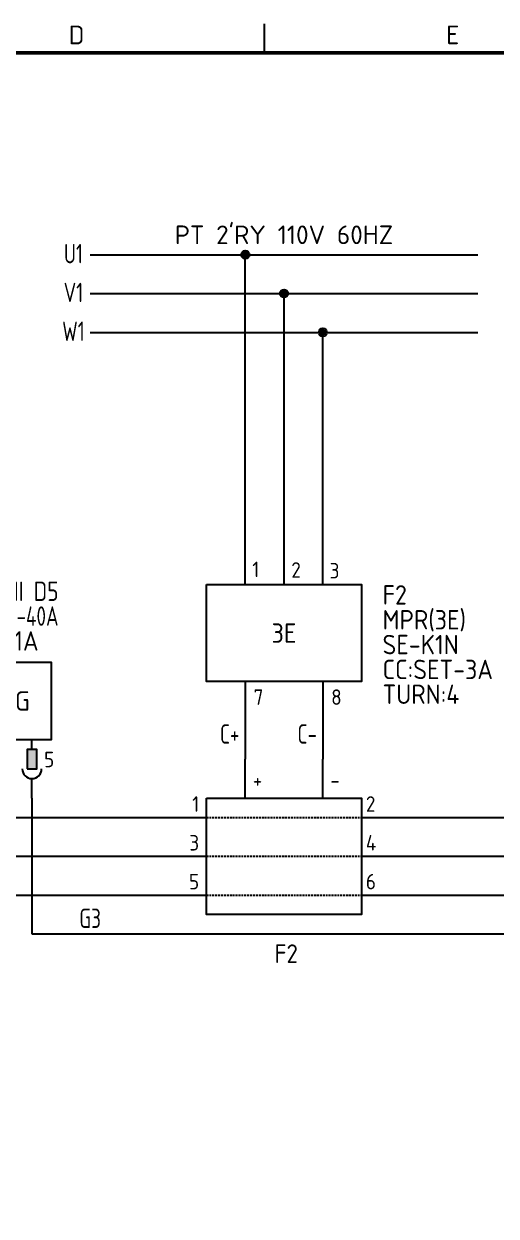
# Model space of a CAD drawing. Header units: millimetres. Extents: x 0 to 556, y 1 to 306.
# Drawn here: x 179 to 239.8, y 133.6 to 287.2 of the extents above; entities that cross this region are included whole.
import ezdxf
from ezdxf.enums import TextEntityAlignment as Align

# ---------------------------------------------------------------- set-up
doc = ezdxf.new("R2010")
doc.units = ezdxf.units.MM
doc.linetypes.add('HIDDEN', pattern=[0.375, 0.25, -0.125])
for name, color, linetype in [('MISC', 7, 'Continuous'), ('Normal Text', 7, 'Continuous'), ('Sheet Line', 3, 'Continuous'), ('Sheet Text', 2, 'Continuous'), ('SYMS', 7, 'Continuous'), ('TAGS', 7, 'Continuous'), ('TERMS', 7, 'Continuous'), ('WIRE(DEFAULT)', 7, 'Continuous'), ('WIRE_RED', 1, 'Continuous'), ('WIRE_YELLOW', 2, 'Continuous'), ('WIREFIXED', 7, 'Continuous')]:
    doc.layers.add(name, color=color, linetype=linetype)
doc.layers.add('Sheet Out Line', color=2, linetype='Continuous', lineweight=50)
doc.styles.add('WD', font='ISOCP2.shx')
doc.styles.add('WD_IEC', font='ISOCP2.shx', dxfattribs={"width": 1.1, "height": 2.4, "bigfont": 'whgtxt.shx'})

# ---------------------------------------------------------------- blocks, each defined once
blk = doc.blocks.new('VG11_PROT_3E_DT1')
for p, q in [((-5, 5), (-5, 10)), ((0, 5), (0, 10)), ((5, 5), (5, 10)), ((-5, -7.5), (-5, -12.5)), ((5, -7.5), (5, -12.5))]:
    blk.add_line(p, q)
blk.add_lwpolyline([(-10, 5), (10, 5), (10, -7.5), (-10, -7.5)], close=True)
at = {"style": 'WD', "flags": 1}
for tag, p in [('X2TERM01', (-5, 10)), ('X2TERM02', (0, 10)), ('X2TERM03', (5, 10)), ('X8TERM04', (-5, -12.5)), ('X8TERM05', (5, -12.5))]:
    blk.add_attdef(tag, p, '', height=0.32, dxfattribs=at)
at = {"linetype": 'Continuous', "style": 'WD'}
for tag, p in [('TERM01', (-4.09, 5.96)), ('TERM02', (0.94, 5.88)), ('TERM03', (5.88, 5.79)), ('TERM04', (-3.92, -10.5)), ('TERM05', (6.08, -10.5))]:
    blk.add_attdef(tag, p, '', height=2, dxfattribs=at)
at = {"style": 'WD'}
for tag, p in [('TAG1', (12.7, 2.42)), ('RATING12', (12.7, -0.78)), ('RATING11', (12.7, -3.98)), ('RATING1', (12.7, -7.18)), ('TURN', (12.7, -10.38))]:
    blk.add_attdef(tag, p, '', height=2.5, dxfattribs=at)
at = {"style": 'WD', "flags": 1}
for tag, p in [('INST', (-12.31, 1.22)), ('LOC', (-12.35, -0.14)), ('CAT', (-12.33, -1.49)), ('FAMILY', (-12.23, -2.87)), ('MFG', (-12.29, -4.28)), ('ASSYCODE', (-12.35, -5.64))]:
    blk.add_attdef(tag, text='', height=1, dxfattribs=at).set_placement(p, align=Align.RIGHT)
at = {"style": 'WD'}
blk.add_attdef('TEXT1', text='', height=2.5, dxfattribs=at).set_placement((0, -1.25), align=Align.MIDDLE_CENTER)
blk = doc.blocks.new('VG12_MCT_3E_DT1')
for p, q in [((-5, 7.5), (-5, 12.5)), ((5, 7.5), (5, 12.5))]:
    blk.add_line(p, q)
at = {"linetype": 'HIDDEN'}
for p, q in [((-10, 5), (10, 5)), ((-10, 0), (10, 0)), ((-10, -5), (10, -5))]:
    blk.add_line(p, q, dxfattribs=at)
blk.add_lwpolyline([(-10, 7.5), (10, 7.5), (10, -7.5), (-10, -7.5)], close=True)
at = {"style": 'WD', "flags": 1}
for tag, p in [('X2TERM01', (-5, 12.5)), ('X2TERM02', (5, 12.5)), ('X1TERM03', (10, 5)), ('X1TERM05', (10, 0)), ('X1TERM07', (10, -5))]:
    blk.add_attdef(tag, p, '', height=0.32, dxfattribs=at)
at = {"linetype": 'Continuous', "style": 'WD'}
for tag, p in [('TERM01', (-4.03, 8.79)), ('TERM02', (5.97, 8.79)), ('TERM04', (10.55, 5.73)), ('TERM06', (10.55, 0.73)), ('TERM08', (10.55, -4.27))]:
    blk.add_attdef(tag, p, '', height=2, dxfattribs=at)
for tag, p in [('TERM03', (-10.94, 5.73)), ('TERM05', (-10.94, 0.73)), ('TERM07', (-10.94, -4.27))]:
    blk.add_attdef(tag, text='', height=2, dxfattribs=at).set_placement(p, align=Align.RIGHT)
at = {"flags": 1}
for tag, height, style, p in [('X4TERM03', 0.32, 'WD', (-10, 5)), ('X4TERM05', 0.32, 'WD', (-10, 0)), ('X4TERM07', 0.32, 'WD', (-10, -5)), ('INST', 1, 'WD', (-8.45, -9.34)), ('LOC', 1, 'WD', (-8.52, -10.73)), ('XREF', 1, 'WD', (-8.52, -12.26)), ('FAMILY', 1, 'WD', (-8.48, -13.64)), ('PINLIST_TYPE', 1, 'WD_IEC', (-8.41, -15.02))]:
    blk.add_attdef(tag, text='', height=height, dxfattribs=dict(at, style=style)).set_placement(p, align=Align.RIGHT)
at = {"style": 'WD_IEC'}
for tag, p in [('TAG2', (0.28, -8.85)), ('TEXT1', (0.28, -12.05)), ('TEXT2', (0.28, -15.25))]:
    blk.add_attdef(tag, text='', height=2.4, dxfattribs=at).set_placement(p, align=Align.TOP_CENTER)
blk = doc.blocks.new('WDDOT')
for radius in [0.529, 0.33, 0.164]:
    blk.add_circle((0, 0), radius)
blk = doc.blocks.new('WD_WNH')
at = {"linetype": 'Continuous', "style": 'WD_IEC', "width": 0.8}
blk.add_attdef('WIRENO', text='', height=2.5, dxfattribs=at).set_placement((0, 0.75), align=Align.CENTER)
at = {"style": 'WD_IEC', "flags": 1}
for tag, p in [('W08USER', (0, 0.375)), ('W04USER', (0, 0.875)), ('W05USER', (0, 0.75)), ('W09USER', (0, 0.25)), ('W03USER', (0, 1)), ('W06USER', (0, 0.625)), ('W07USER', (0, 0.5)), ('W02USER', (0, 1.125)), ('W01USER', (0, 1.25)), ('W10USER', (0, 0.125))]:
    blk.add_attdef(tag, text='', height=0.08, dxfattribs=at).set_placement(p, align=Align.CENTER)
blk = doc.blocks.new('WD_WNV')
at = {"linetype": 'Continuous', "style": 'WD_IEC', "width": 0.8}
blk.add_attdef('WIRENO', text='', height=2.5, rotation=90, dxfattribs=at).set_placement((-0.75, 0), align=Align.CENTER)
at = {"style": 'WD_IEC', "flags": 1}
for tag, p in [('W08USER', (-1, 0.375)), ('W04USER', (-1, 0.875)), ('W05USER', (-1, 0.75)), ('W09USER', (-1, 0.25)), ('W03USER', (-1, 1)), ('W06USER', (-1, 0.625)), ('W07USER', (-1, 0.5)), ('W02USER', (-1, 1.125)), ('W01USER', (-1, 1.25)), ('W10USER', (-1, 0.125))]:
    blk.add_attdef(tag, text='', height=0.08, dxfattribs=at).set_placement(p, align=Align.CENTER)
blk = doc.blocks.new('LSSA3')
at = {"layer": 'Sheet Line'}
blk.add_line((210, 283.5), (210, 287.25), dxfattribs=at)
at = {"layer": 'Sheet Out Line'}
blk.add_lwpolyline([(16, 6.5), (404, 6.5), (404, 283.5), (16, 283.5)], close=True, dxfattribs=at)
at = {"style": 'WD_IEC', "width": 1.1}
for tag, height, p in [('DESC4', 2.4, (57.5, 39.5)), ('CUSTOMERS31', 3.8, (219, 38)), ('TITLE1', 3.6, (333, 37.5)), ('CUSTOMERS21', 3.8, (219, 35.25)), ('DESC3', 2.4, (57.5, 33.5)), ('CUSTOMERS32', 3.8, (219, 32.5)), ('TITLE2', 3.6, (333, 32.5)), ('CUSTOMERS22', 3.8, (219, 29.75)), ('TITLE3', 3.6, (333, 27.5)), ('RN', 3.5, (398, 28.75)), ('DESC2', 2.4, (57.5, 27.5)), ('CUSTOMERS33', 3.8, (219, 27)), ('DESC1', 2.4, (57.5, 21.5)), ('WORKNO', 3.5, (365.5, 18.5)), ('FILE', 2.4, (314, 18.5)), ('DESC0', 2.4, (57.5, 15.5)), ('SHN', 2.4, (395, 12)), ('TSH', 2.4, (401, 9))]:
    blk.add_attdef(tag, text='', height=height, dxfattribs=at).set_placement(p, align=Align.MIDDLE_CENTER)
at = {"style": 'WD_IEC'}
for tag, p in [('DATE4', (96.5, 39.5)), ('DRWN4', (111.5, 39.5)), ('DSGN4', (126.5, 39.5)), ('CHKD4', (141.5, 39.5)), ('APPD4', (156.5, 39.5)), ('DATE3', (96.5, 33.5)), ('DRWN3', (111.5, 33.5)), ('DSGN3', (126.5, 33.5)), ('CHKD3', (141.5, 33.5)), ('APPD3', (156.5, 33.5)), ('DATE2', (96.5, 27.5)), ('DRWN2', (111.5, 27.5)), ('DSGN2', (126.5, 27.5)), ('CHKD2', (141.5, 27.5)), ('APPD2', (156.5, 27.5)), ('DATE1', (96.5, 21.5)), ('DRWN1', (111.5, 21.5)), ('DSGN1', (126.5, 21.5)), ('CHKD1', (141.5, 21.5)), ('APPD1', (156.5, 21.5)), ('DATE0', (96.5, 15.5)), ('DRWN0', (111.5, 15.5)), ('DSGN0', (126.5, 15.5)), ('CHKD0', (141.5, 15.5)), ('APPD0', (156.5, 15.5))]:
    blk.add_attdef(tag, text='', height=2.4, dxfattribs=at).set_placement(p, align=Align.MIDDLE_CENTER)
at = {"style": 'WD_IEC', "width": 1.1}
for tag, p in [('DWG1ST', (345, 10.5)), ('DWGNO', (373.49, 10.5))]:
    blk.add_attdef(tag, text='', height=3.5, dxfattribs=at).set_placement(p, align=Align.MIDDLE_LEFT)
at = {"style": 'WD_IEC', "width": 1.1, "flags": 9}
blk.add_attdef('WD_TB', (0, 0), '', height=2.4, dxfattribs=at)
at = {"layer": 'Sheet Text', "style": 'WD_IEC', "width": 1.1}
for s, p in [('D', (185.75, 284.62)), ('E', (234.25, 284.62))]:
    blk.add_text(s, height=2.4, dxfattribs=at).set_placement(p, align=Align.CENTER)
blk = doc.blocks.new('VG21_OCR1')
for p, q in [((-5, -6.25), (-5, -5)), ((5, -6.25), (5, -5)), ((-5, -12.5), (-5, -10)), ((5, -12.5), (5, -10))]:
    blk.add_line(p, q)
for points in [[(-7.5, 5), (7.5, 5), (7.5, -5), (-7.5, -5)], [(-5.62, -8.75), (-4.38, -8.75), (-4.38, -6.25), (-5.62, -6.25)], [(4.38, -8.75), (5.62, -8.75), (5.62, -6.25), (4.38, -6.25)]]:
    blk.add_lwpolyline(points, close=True)
for centre in [(-5, -8.75), (5, -8.75)]:
    blk.add_arc(centre, 1.25, 180, 0)
for points in [[(-5.62, -6.25), (-5.62, -8.75), (-4.38, -6.25), (-4.38, -8.75)], [(4.38, -6.25), (4.38, -8.75), (5.62, -6.25), (5.62, -8.75)]]:
    blk.add_solid(points)
at = {"style": 'WD'}
for tag, p in [('TAG1', (0.37, 15.34)), ('RATING11', (0.37, 12.14)), ('RATING1', (0.37, 8.94)), ('RATING2', (0.37, 5.74))]:
    blk.add_attdef(tag, text='', height=2.5, dxfattribs=at).set_placement(p, align=Align.BOTTOM_CENTER)
at = {"style": 'WD', "flags": 1}
for tag, p in [('INST', (-10.31, 1.22)), ('LOC', (-10.35, -0.14)), ('CAT', (-10.33, -1.49)), ('FAMILY', (-10.23, -2.87)), ('MFG', (-10.29, -4.28)), ('ASSYCODE', (-10.35, -5.64))]:
    blk.add_attdef(tag, text='', height=1, dxfattribs=at).set_placement(p, align=Align.RIGHT)
at = {"style": 'WD'}
blk.add_attdef('RATING12', text='', height=2.5, dxfattribs=at).set_placement((0, 0), align=Align.MIDDLE_CENTER)
at = {"linetype": 'Continuous', "style": 'WD'}
for tag, p in [('TERM01', (-3.66, -8.5)), ('TERM02', (6.57, -8.54))]:
    blk.add_attdef(tag, p, '', height=2, dxfattribs=at)
at = {"style": 'WD', "flags": 1}
for tag, p in [('X8TERM01', (-5, -12.5)), ('X8TERM02', (5, -12.5))]:
    blk.add_attdef(tag, p, '', height=0.32, dxfattribs=at)

msp = doc.modelspace()

# ---------------------------------------------------------------- linework, layer by layer
at = {"layer": 'WIRE(DEFAULT)', "linetype": 'Continuous'}
for p, q in [((180, 187.5), (180, 170)), ((180, 170), (335, 170))]:
    msp.add_line(p, q, dxfattribs=at)
at = {"layer": 'WIRE(DEFAULT)'}
for p, q in [((137.5, 185), (202.5, 185)), ((222.5, 185), (255, 185)), ((137.5, 180), (202.5, 180)), ((222.5, 180), (310, 180)), ((137.5, 175), (202.5, 175)), ((222.5, 175), (320, 175))]:
    msp.add_line(p, q, dxfattribs=at)
at = {"layer": 'WIRE_RED'}
for p, q in [((187.5, 257.5), (237.5, 257.5)), ((207.5, 220), (207.5, 257.5)), ((187.5, 252.5), (237.5, 252.5)), ((212.5, 220), (212.5, 252.5)), ((187.5, 247.5), (237.5, 247.5)), ((217.5, 220), (217.5, 247.5))]:
    msp.add_line(p, q, dxfattribs=at)
at = {"layer": 'WIRE_YELLOW'}
for p, q in [((207.5, 197.5), (207.5, 192.5)), ((217.5, 197.5), (217.5, 192.5))]:
    msp.add_line(p, q, dxfattribs=at)

# ---------------------------------------------------------------- block references
at = {"layer": 'SYMS'}
for name, p in [('LSSA3', (0, 0)), ('WDDOT', (207.5, 257.5)), ('WDDOT', (212.5, 252.5)), ('WDDOT', (217.5, 247.5))]:
    msp.add_blockref(name, p, dxfattribs=at)
ref = msp.add_blockref('VG11_PROT_3E_DT1', (212.5, 210), dxfattribs=at)
ref.add_attrib('TERM05', '8', (218.58, 199.5), dxfattribs={"layer": 'TERMS', "linetype": 'Continuous', "height": 2, "style": 'WD'})
ref.add_attrib('TEXT1', '3E', dxfattribs={"layer": 'MISC', "height": 2.5, "style": 'WD'}).set_placement((212.5, 208.75), align=Align.MIDDLE_CENTER)
ref.add_attrib('TURN', 'TURN:4', (225.2, 199.62), dxfattribs={"layer": 'MISC', "height": 2.5, "style": 'WD'})
ref.add_attrib('RATING1', 'CC:SET-3A', (225.2, 202.82), dxfattribs={"layer": 'MISC', "height": 2.5, "style": 'WD'})
ref.add_attrib('RATING11', 'SE-K1N', (225.2, 206.02), dxfattribs={"layer": 'MISC', "height": 2.5, "style": 'WD'})
ref.add_attrib('RATING12', 'MPR(3E)', (225.2, 209.22), dxfattribs={"layer": 'MISC', "height": 2.5, "style": 'WD'})
ref.add_attrib('TERM04', '7', (208.58, 199.5), dxfattribs={"layer": 'TERMS', "linetype": 'Continuous', "height": 2, "style": 'WD'})
ref.add_attrib('TERM03', '3', (218.38, 215.79), dxfattribs={"layer": 'TERMS', "linetype": 'Continuous', "height": 2, "style": 'WD'})
ref.add_attrib('TERM02', '2', (213.44, 215.88), dxfattribs={"layer": 'TERMS', "linetype": 'Continuous', "height": 2, "style": 'WD'})
ref.add_attrib('TERM01', '1', (208.41, 215.96), dxfattribs={"layer": 'TERMS', "linetype": 'Continuous', "height": 2, "style": 'WD'})
ref.add_attrib('TAG1', 'F2', (225.2, 212.42), dxfattribs={"layer": 'TAGS', "height": 2.5, "style": 'WD'})
at = {"layer": 'SYMS', "linetype": 'Continuous'}
ref = msp.add_blockref('VG21_OCR1', (175, 200), dxfattribs=at)
ref.add_attrib('TERM02', '5', (181.57, 191.46), dxfattribs={"layer": 'TERMS', "linetype": 'Continuous', "height": 2, "style": 'WD'})
ref.add_attrib('TERM01', '4', (171.34, 191.5), dxfattribs={"layer": 'TERMS', "linetype": 'Continuous', "height": 2, "style": 'WD'})
ref.add_attrib('RATING12', '50/51G', dxfattribs={"layer": 'MISC', "height": 2.5, "style": 'WD'}).set_placement((175, 200), align=Align.MIDDLE_CENTER)
ref.add_attrib('RATING2', 'Vx:DC1A', dxfattribs={"layer": 'MISC', "height": 2.5, "style": 'WD'}).set_placement((175.37, 205.74), align=Align.BOTTOM_CENTER)
ref.add_attrib('RATING1', '0.5-2.0/10-40A', dxfattribs={"layer": 'MISC', "height": 2.5, "style": 'WD', "width": 0.8}).set_placement((175.37, 208.94), align=Align.BOTTOM_CENTER)
ref.add_attrib('RATING11', 'GCO-CI III D5', dxfattribs={"layer": 'MISC', "height": 2.5, "style": 'WD', "width": 0.9}).set_placement((175.37, 212.14), align=Align.BOTTOM_CENTER)
ref.add_attrib('TAG1', 'F1', dxfattribs={"layer": 'TAGS', "height": 2.5, "style": 'WD'}).set_placement((175.37, 215.34), align=Align.BOTTOM_CENTER)
at = {"layer": 'SYMS'}
ref = msp.add_blockref('VG12_MCT_3E_DT1', (212.5, 180), dxfattribs=at)
ref.add_attrib('TERM07', '5', dxfattribs={"layer": 'TERMS', "linetype": 'Continuous', "height": 2, "style": 'WD'}).set_placement((201.56, 175.73), align=Align.RIGHT)
ref.add_attrib('TERM05', '3', dxfattribs={"layer": 'TERMS', "linetype": 'Continuous', "height": 2, "style": 'WD'}).set_placement((201.56, 180.73), align=Align.RIGHT)
ref.add_attrib('TERM03', '1', dxfattribs={"layer": 'TERMS', "linetype": 'Continuous', "height": 2, "style": 'WD'}).set_placement((201.56, 185.73), align=Align.RIGHT)
ref.add_attrib('TERM08', '6', (223.05, 175.73), dxfattribs={"layer": 'TERMS', "linetype": 'Continuous', "height": 2, "style": 'WD'})
ref.add_attrib('TERM06', '4', (223.05, 180.73), dxfattribs={"layer": 'TERMS', "linetype": 'Continuous', "height": 2, "style": 'WD'})
ref.add_attrib('TERM04', '2', (223.05, 185.73), dxfattribs={"layer": 'TERMS', "linetype": 'Continuous', "height": 2, "style": 'WD'})
ref.add_attrib('TERM02', '-', (218.47, 188.79), dxfattribs={"layer": 'TERMS', "linetype": 'Continuous', "height": 2, "style": 'WD'})
ref.add_attrib('TAG2', 'F2', dxfattribs={"layer": 'TAGS', "height": 2.4, "style": 'WD_IEC'}).set_placement((212.78, 168.65), align=Align.TOP_CENTER)
ref.add_attrib('TERM01', '+', (208.47, 188.79), dxfattribs={"layer": 'TERMS', "linetype": 'Continuous', "height": 2, "style": 'WD'})
at = {"layer": 'WIREFIXED'}
ref = msp.add_blockref('WD_WNH', (185.35, 255.64), dxfattribs=at)
ref.add_attrib('WIRENOF', 'U1', dxfattribs={"linetype": 'Continuous', "height": 2.5, "style": 'WD_IEC', "width": 0.8}).set_placement((185.35, 256.39), align=Align.CENTER)
ref = msp.add_blockref('WD_WNH', (185.35, 250.64), dxfattribs=at)
ref.add_attrib('WIRENOF', 'V1', dxfattribs={"linetype": 'Continuous', "height": 2.5, "style": 'WD_IEC', "width": 0.8}).set_placement((185.35, 251.39), align=Align.CENTER)
ref = msp.add_blockref('WD_WNH', (185.35, 245.64), dxfattribs=at)
ref.add_attrib('WIRENOF', 'W1', dxfattribs={"linetype": 'Continuous', "height": 2.5, "style": 'WD_IEC', "width": 0.8}).set_placement((185.35, 246.39), align=Align.CENTER)
ref = msp.add_blockref('WD_WNV', (207.5, 195.75), dxfattribs=at)
ref.add_attrib('WIRENOF', 'C+', dxfattribs={"linetype": 'Continuous', "height": 2.5, "style": 'WD_IEC', "width": 0.8}).set_placement((206.75, 195.75), align=Align.MIDDLE_RIGHT)
ref = msp.add_blockref('WD_WNV', (217.5, 195.75), dxfattribs=at)
ref.add_attrib('WIRENOF', 'C-', dxfattribs={"linetype": 'Continuous', "height": 2.5, "style": 'WD_IEC', "width": 0.8}).set_placement((216.75, 195.75), align=Align.MIDDLE_RIGHT)
ref = msp.add_blockref('WD_WNH', (187.5, 170), dxfattribs=at)
ref.add_attrib('WIRENOF', 'G3', dxfattribs={"linetype": 'Continuous', "height": 2.5, "style": 'WD_IEC', "width": 0.8}).set_placement((187.5, 170.75), align=Align.CENTER)

# ---------------------------------------------------------------- texts
at = {"layer": 'Normal Text', "insert": (212.5, 258.87), "char_height": 2.4, "width": 45, "attachment_point": 8, "style": 'WD_IEC'}
msp.add_mtext("PT 2'RY 110V 60HZ", dxfattribs=at)

doc.saveas('drawing.dxf')
